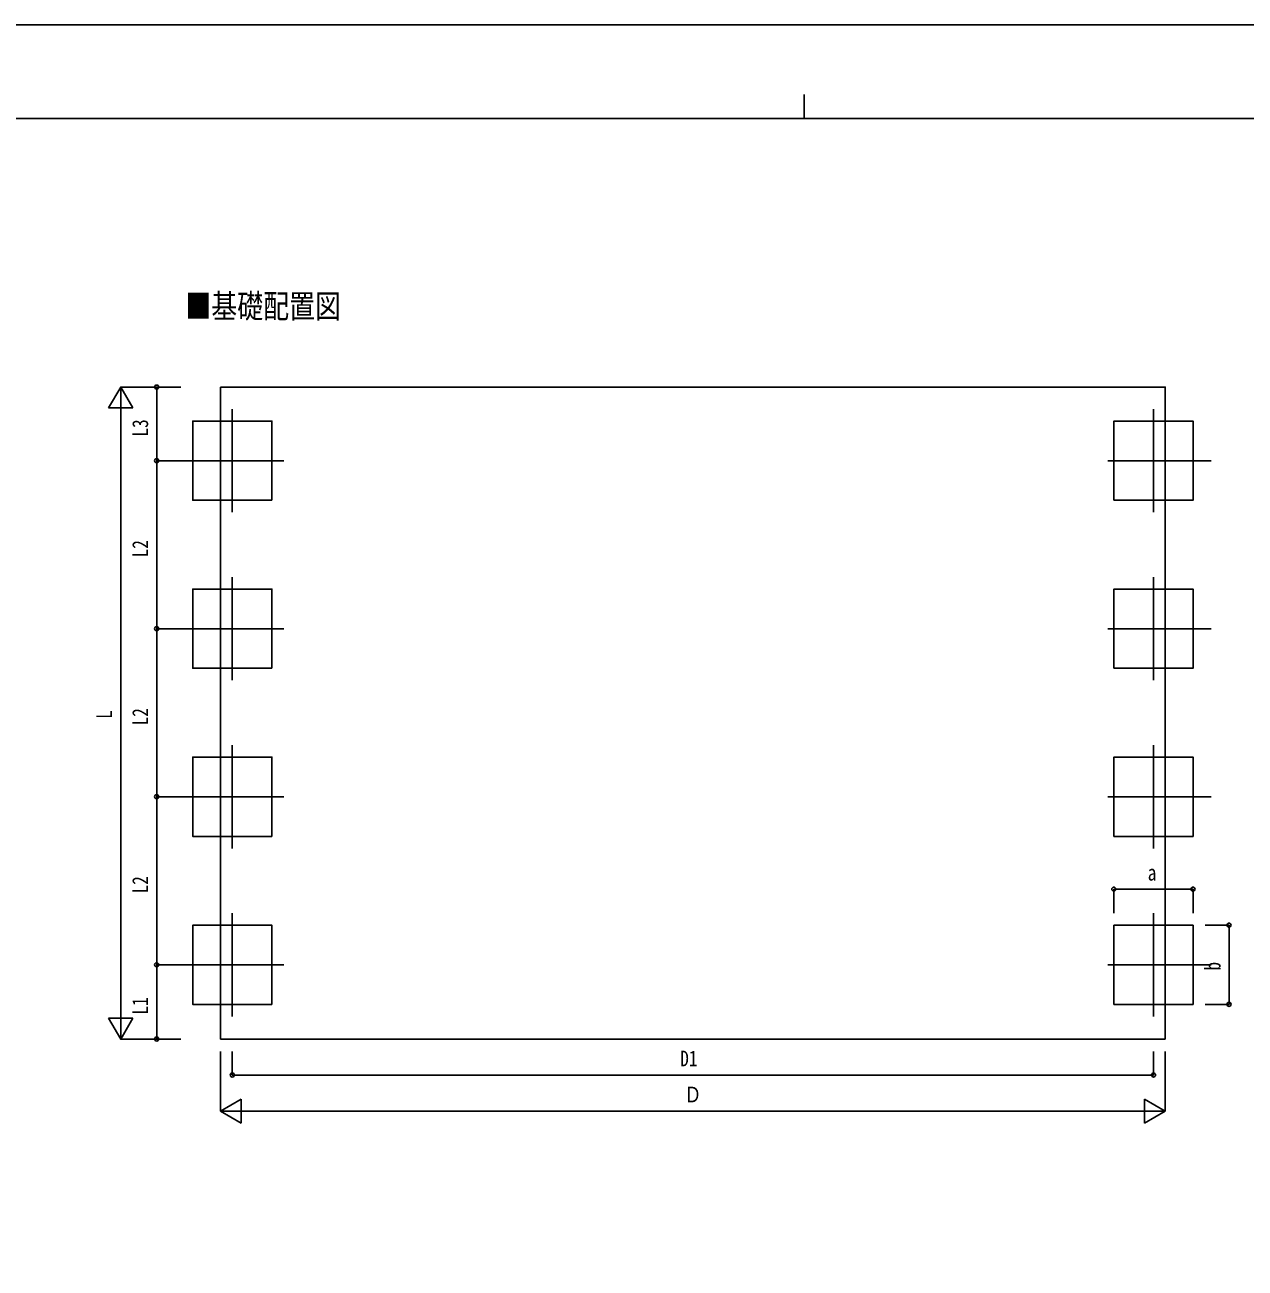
# Model space of a CAD drawing. Units: millimetres, scale not verified. Extents: x -16820 to 16820, y -11880 to 11880.
# Drawn here: x -6510 to 3654, y 1522 to 11880 of the extents above; entities that cross this region are included whole.
import ezdxf
from ezdxf.enums import TextEntityAlignment as Align

# ---------------------------------------------------------------- set-up
doc = ezdxf.new("R2010")
doc.units = ezdxf.units.MM
doc.header["$LTSCALE"] = 50
for name, color, linetype in [('0-2_USER1', 3, 'Continuous'), ('0-4_YKK_12', 2, 'Continuous'), ('0-6_YKK_A1', 4, 'Continuous'), ('0-7_YKK_D', 6, 'Continuous'), ('0-8_YKK_ZWAK', 7, 'Continuous')]:
    doc.layers.add(name, color=color, linetype=linetype)
doc.styles.add('ＭＳ ゴシック', font='')
doc.styles.get('ＭＳ ゴシック').set_extended_font_data('MS Gothic')

msp = doc.modelspace()

# ---------------------------------------------------------------- linework, layer by layer
at = {"layer": '0-4_YKK_12'}
for p, q in [((-4782.42, 8679.05), (-4782.42, 7819.05)), ((2890.58, 8679.05), (2890.58, 7819.05)), ((-4352.42, 8249.05), (-5212.42, 8249.05)), ((2510.58, 8249.05), (3370.58, 8249.05)), ((-4782.42, 7279.05), (-4782.42, 6419.05)), ((2890.58, 7279.05), (2890.58, 6419.05)), ((-4352.42, 6849.05), (-5212.42, 6849.05)), ((2510.58, 6849.05), (3370.58, 6849.05)), ((-4782.42, 5879.05), (-4782.42, 5019.05)), ((2890.58, 5879.05), (2890.58, 5019.05)), ((-4352.42, 5449.05), (-5212.42, 5449.05)), ((2510.58, 5449.05), (3370.58, 5449.05)), ((-4782.42, 4479.05), (-4782.42, 3619.05)), ((2890.58, 4479.05), (2890.58, 3619.05)), ((-4352.42, 4049.05), (-5212.42, 4049.05)), ((2510.58, 4049.05), (3370.58, 4049.05))]:
    msp.add_line(p, q, dxfattribs=at)
at = {"layer": '0-6_YKK_A1'}
for p, q in [((-4880.92, 8862.23), (-4880.92, 3430.45)), ((-4880.92, 3430.45), (2989.08, 3430.45))]:
    msp.add_line(p, q, dxfattribs=at)
msp.add_lwpolyline([(-4880.92, 8862.23), (2989.08, 8862.23), (2989.08, 3430.45)], dxfattribs=at)
for points in [[(-4452.42, 7919.05), (-4452.42, 8579.05), (-5112.42, 8579.05), (-5112.42, 7919.05)], [(2560.58, 7919.05), (2560.58, 8579.05), (3220.58, 8579.05), (3220.58, 7919.05)], [(-4452.42, 6519.05), (-4452.42, 7179.05), (-5112.42, 7179.05), (-5112.42, 6519.05)], [(2560.58, 6519.05), (2560.58, 7179.05), (3220.58, 7179.05), (3220.58, 6519.05)], [(-4452.42, 5119.05), (-4452.42, 5779.05), (-5112.42, 5779.05), (-5112.42, 5119.05)], [(2560.58, 5119.05), (2560.58, 5779.05), (3220.58, 5779.05), (3220.58, 5119.05)], [(-4452.42, 3719.05), (-4452.42, 4379.05), (-5112.42, 4379.05), (-5112.42, 3719.05)], [(2560.58, 3719.05), (2560.58, 4379.05), (3220.58, 4379.05), (3220.58, 3719.05)]]:
    msp.add_lwpolyline(points, close=True, dxfattribs=at)
at = {"layer": '0-7_YKK_D'}
for p, q in [((-5712.42, 8862.23), (-5812.42, 8689.03)), ((-5212.42, 8862.23), (-5713.42, 8862.23)), ((-5712.42, 8862.23), (-5612.42, 8689.03)), ((-5712.42, 8862.23), (-5712.42, 8515.82)), ((-5212.42, 8862.23), (-5413.42, 8862.23)), ((-5412.42, 8862.23), (-5412.42, 8249.05)), ((-5812.42, 8689.03), (-5612.42, 8689.03)), ((-5712.42, 3630.45), (-5712.42, 8662.23)), ((-5213.42, 8249.05), (-5413.42, 8249.05)), ((-5212.42, 8249.05), (-5413.42, 8249.05)), ((-5412.42, 6849.05), (-5412.42, 8249.05)), ((-5212.42, 6849.05), (-5413.42, 6849.05)), ((-5212.42, 6849.05), (-5413.42, 6849.05)), ((-5412.42, 6849.05), (-5412.42, 5449.05)), ((-5212.42, 5449.05), (-5413.42, 5449.05)), ((-5212.42, 5449.05), (-5413.42, 5449.05)), ((-5412.42, 4049.05), (-5412.42, 5449.05)), ((2560.58, 4479.05), (2560.58, 4680.05)), ((2560.58, 4679.05), (3220.58, 4679.05)), ((3220.58, 4479.05), (3220.58, 4680.05)), ((3320.58, 4379.05), (3521.58, 4379.05)), ((3520.58, 3719.05), (3520.58, 4379.05)), ((-5212.42, 4049.05), (-5413.42, 4049.05)), ((-5212.42, 4049.05), (-5413.42, 4049.05)), ((-5412.42, 3430.45), (-5412.42, 4049.05)), ((-5712.42, 3430.45), (-5712.42, 3776.86)), ((3320.58, 3719.05), (3521.58, 3719.05)), ((-5712.42, 3430.45), (-5812.42, 3603.65)), ((-5612.42, 3603.65), (-5812.42, 3603.65)), ((-5712.42, 3430.45), (-5612.42, 3603.65)), ((-5212.42, 3430.45), (-5713.42, 3430.45)), ((-5212.42, 3430.45), (-5413.42, 3430.45)), ((-4880.92, 3326.98), (-4880.92, 2829.45)), ((-4782.42, 3326.98), (-4782.42, 3129.45)), ((2890.58, 3326.98), (2890.58, 3129.45)), ((2989.08, 3326.98), (2989.08, 2829.45)), ((-4782.42, 3130.45), (2890.58, 3130.45)), ((-4880.92, 2830.45), (-4707.72, 2930.45)), ((-4707.72, 2730.45), (-4707.72, 2930.45)), ((2989.08, 2830.45), (2815.87, 2930.45)), ((2815.87, 2930.45), (2815.87, 2730.45)), ((-4880.92, 2830.45), (-4707.72, 2730.45)), ((-4880.92, 2830.45), (-4534.51, 2830.45)), ((2789.08, 2830.45), (-4680.92, 2830.45)), ((2989.08, 2830.45), (2642.67, 2830.45)), ((2989.08, 2830.45), (2815.87, 2730.45))]:
    msp.add_line(p, q, dxfattribs=at)
for centre in [(-5412.42, 8862.23), (-5412.42, 8249.05), (-5412.42, 8249.05), (-5412.42, 6849.05), (-5412.42, 6849.05), (-5412.42, 5449.05), (-5412.42, 5449.05), (2560.58, 4679.05), (3220.58, 4679.05), (3520.58, 4379.05), (-5412.42, 4049.05), (-5412.42, 4049.05), (3520.58, 3719.05), (-5412.42, 3430.45), (-4782.42, 3130.45), (2890.58, 3130.45)]:
    msp.add_circle(centre, 17, dxfattribs=at)
at = {"layer": '0-8_YKK_ZWAK'}
for p, q in [((-19.92, 11300), (-19.92, 11100)), ((15580.08, 11100), (-15619.92, 11100))]:
    msp.add_line(p, q, dxfattribs=at)
msp.add_lwpolyline([(-16820, -11880), (16820, -11880), (16820, 11880), (-16820, 11880)], close=True, dxfattribs=at)

# ---------------------------------------------------------------- texts
at = {"layer": '0-2_USER1', "style": 'ＭＳ ゴシック', "width": 0.8}
msp.add_text('■基礎配置図', height=197.9, dxfattribs=at).set_placement((-5173.41, 9378.06), align=Align.BOTTOM_LEFT)
at = {"layer": '0-7_YKK_D', "style": 'ＭＳ ゴシック', "width": 0.8}
for s, p in [('L3', (-5444.42, 8450.04)), ('L2', (-5444.42, 7443.45)), ('L', (-5744.42, 6098.34)), ('L2', (-5444.42, 6043.45)), ('L2', (-5444.42, 4643.45)), ('b', (3488.58, 4001.05)), ('L1', (-5444.42, 3634.15))]:
    msp.add_text(s, height=132, rotation=90, dxfattribs=at).set_placement(p, align=Align.BOTTOM_LEFT)
for s, p in [('a', (2842.58, 4711.05)), ('D1', (-1051.52, 3162.45)), ('Ｄ', (-1017.92, 2862.45))]:
    msp.add_text(s, height=132, dxfattribs=at).set_placement(p, align=Align.BOTTOM_LEFT)

doc.saveas('drawing.dxf')
